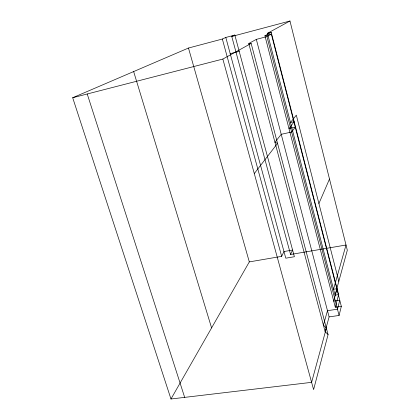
<?xml version="1.0" encoding="UTF-8"?>
<svg xmlns="http://www.w3.org/2000/svg" width="420" height="420" viewBox="0 0 420 420"><rect width="100%" height="100%" fill="white"/><g stroke="black" fill="none" stroke-linecap="round" stroke-linejoin="round"><path stroke-width="0.63" d="M328.078 334.609L251.139 43.418L222.857 59.057L313.598 389.603L328.078 334.609L325.101 331.564L329.107 316.89L339.082 315.457L341.334 306.343L271.346 34.109L264.92 35.795L335.291 307.235L341.334 306.343M335.291 307.235L338.615 294.604L271.215 32.314L267.425 33.311L335.044 295.144L338.615 294.604M335.044 295.144L347.314 250.22L289.968 21L231.767 36.477L290.577 254.499L346.012 245.007L333.522 289.254L337.097 288.697L333.711 301.145L339.764 300.237L337.465 309.22L327.479 310.679L323.4 325.138L326.366 328.125L311.608 382.342L170.972 399L72.686 97.729L188.475 48.038L222.348 39.034L225.797 37.459L234.827 35.054L294.389 256.73L285.779 258.195L225.797 37.459M318.911 203.527L329.5 179.004M290.577 254.499L292.588 250.047L283.967 251.538L281.668 256.358L249.307 261.896L170.972 399M254.294 173.565L277.541 143.351L274.948 142.291L281.227 134.311L291.627 132.011L295.26 127.118L288.955 128.52L294.189 121.721L290.472 122.556L296.31 115.138L338.814 281.342M325.101 331.564L248.771 43.507L256.326 39.375L266.947 36.593L271.346 34.109M264.92 35.795L271.215 32.314M267.425 33.311L289.968 21M231.767 36.477L234.827 35.054M230.207 53.681L239.206 51.35M72.686 97.729L222.857 59.057M248.771 43.507L251.139 43.418M87.229 93.98L184.674 397.378M133.649 71.568L211.591 327.905M188.475 48.038L249.307 261.896M222.348 39.034L281.668 256.358M256.326 39.375L329.107 316.89M266.947 36.593L339.082 315.457"/></g></svg>
